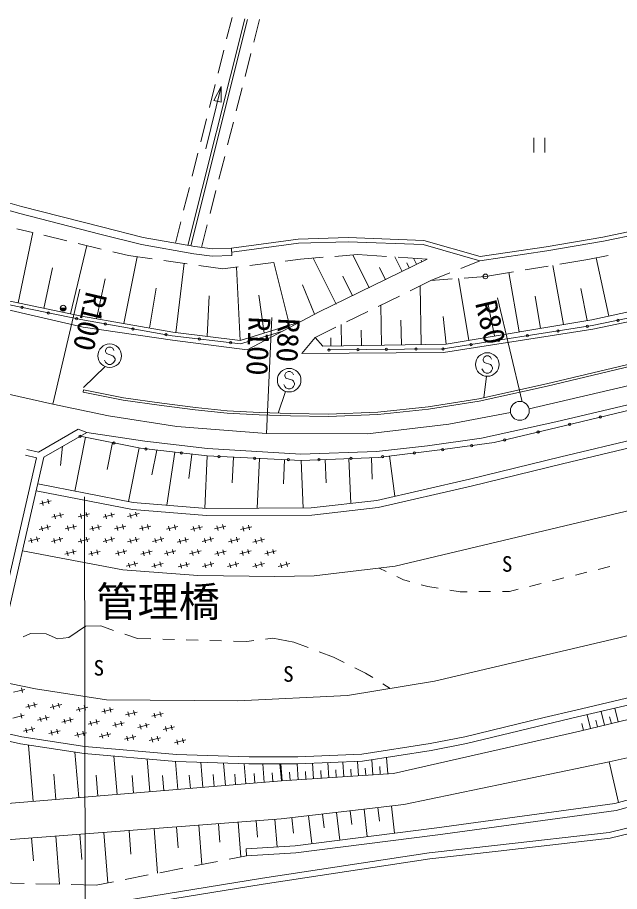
# Model space of a CAD drawing. Units: millimetres, scale not verified. Extents: x 40000 to 680000, y 20000 to 380000.
# Drawn here: x 420912 to 472017, y 243262 to 317447 of the extents above; entities that cross this region are included whole.
import ezdxf
from ezdxf.enums import TextEntityAlignment as Align

# ---------------------------------------------------------------- set-up
doc = ezdxf.new("R2010")
doc.units = ezdxf.units.MM
doc.header["$LTSCALE"] = 1000
doc.linetypes.add('CHAIN', pattern=[18.5, 12, -1.5, 3.5, -1.5])
for name, color, linetype, lineweight in [('M-BGD', 7, 'Continuous', 13), ('M-BGD-HTXT', 7, 'Continuous', 13), ('M-BMK', 2, 'CHAIN', 13), ('M-BMK-SRVR', 3, 'Continuous', 13), ('M-STR-HTXT', 7, 'Continuous', 13), ('M-STR-STRC', 7, 'Continuous', 13)]:
    doc.layers.add(name, color=color, linetype=linetype, lineweight=lineweight)
doc.styles.add('ＭＳ ゴシック', font='')
doc.styles.get('ＭＳ ゴシック').set_extended_font_data('MS Gothic')

# ---------------------------------------------------------------- blocks, each defined once
blk = doc.blocks.new('防犯灯')
at = {"color": 7, "linetype": 'Continuous', "lineweight": 13}
for p, q in [((-0.6, 0), (0.6, 0)), ((0.566, -0.2), (-0.566, -0.2)), ((-0.447, -0.4), (0.447, -0.4))]:
    blk.add_line(p, q, dxfattribs=at)
blk.add_circle((0, 0), 0.6, dxfattribs=at)
blk = doc.blocks.new('田')
at = {"color": 7, "linetype": 'Continuous', "lineweight": 13}
for p, q in [((-0.75, 1), (-0.75, -1)), ((0.75, -1), (0.75, 1))]:
    blk.add_line(p, q, dxfattribs=at)

msp = doc.modelspace()

# ---------------------------------------------------------------- linework, layer by layer
at = {"layer": 'M-BGD'}
for p, q in [((435381, 298106), (440208, 317342)), ((435628, 298062), (440450, 317281)), ((438669, 315630), (439125, 317447)), ((441451, 317268), (440964, 315353)), ((437939, 312720), (438426, 314660)), ((440718, 314383), (440226, 312445)), ((436893, 306290), (438192, 311596)), ((437209, 309811), (437695, 311750)), ((438192, 311596), (437571, 310409)), ((438192, 311596), (438195, 310256)), ((439979, 311476), (439487, 309537)), ((438195, 310256), (437571, 310409)), ((436478, 306901), (436965, 308841)), ((439240, 308568), (438748, 306630)), ((435748, 303991), (436235, 305931)), ((438502, 305661), (438009, 303722)), ((410624, 304385), (421260, 301397)), ((410485, 303780), (421100, 300798)), ((435017, 301081), (435504, 303021)), ((437763, 302753), (437270, 300815)), ((421260, 301397), (428051, 299670)), ((421100, 300798), (427898, 299069)), ((470589, 298807), (479445, 300626)), ((434318, 298294), (434774, 300112)), ((437024, 299845), (436537, 297930)), ((470654, 298464), (479522, 300285)), ((422187, 299192), (420858, 299510)), ((420962, 293215), (422202, 299188)), ((427898, 299069), (431447, 298174)), ((428051, 299670), (431577, 298781)), ((425105, 298494), (423160, 298959)), ((428022, 297795), (426077, 298261)), ((431577, 298781), (435963, 298002)), ((439088, 297870), (444747, 298629)), ((439100, 297518), (444777, 298279)), ((444747, 298629), (448981, 298768)), ((444777, 298279), (448981, 298418)), ((448981, 298768), (455402, 298529)), ((448981, 298418), (455347, 298181)), ((455402, 298529), (460193, 297158)), ((465788, 297973), (470589, 298807)), ((465844, 297627), (470654, 298464)), ((425420, 292289), (426787, 298091)), ((430325, 297244), (428995, 297562)), ((431447, 298174), (435870, 297389)), ((435963, 298002), (437468, 297812)), ((437468, 297812), (439088, 297870)), ((439110, 297250), (439088, 297870)), ((455347, 298181), (460169, 296800)), ((460169, 296800), (465844, 297627)), ((460193, 297158), (465788, 297973)), ((429939, 291461), (431065, 297141)), ((432347, 296962), (430325, 297244)), ((435318, 296547), (433337, 296823)), ((435870, 297389), (437440, 297190)), ((437440, 297190), (439110, 297250)), ((444950, 296931), (443626, 296770)), ((446867, 297091), (444950, 296931)), ((447955, 293116), (446024, 297021)), ((446530, 292466), (455684, 296939)), ((449780, 297334), (447863, 297174)), ((450754, 294500), (449370, 297299)), ((452233, 297169), (449780, 297334)), ((453553, 295885), (452941, 297122)), ((455684, 296939), (453231, 297103)), ((454790, 296497), (454534, 297015)), ((455238, 296718), (455174, 296848)), ((458553, 296147), (460169, 296800)), ((466960, 296503), (469339, 296894)), ((469339, 296894), (471066, 297242)), ((471121, 292109), (470032, 297034)), ((423898, 296211), (423156, 292759)), ((434364, 290693), (435069, 296581)), ((438330, 296126), (436308, 296408)), ((439655, 296287), (438330, 296126)), ((439825, 290039), (439499, 296268)), ((442633, 296649), (440647, 296408)), ((442682, 296655), (444011, 291324)), ((452153, 295193), (451646, 296218)), ((454172, 296191), (453954, 296630)), ((464000, 296017), (465974, 296341)), ((466349, 296403), (467259, 291388)), ((428351, 295257), (427627, 291870)), ((449354, 293808), (448526, 295484)), ((456011, 295118), (457626, 295772)), ((459221, 290052), (458350, 295293)), ((458822, 295328), (460635, 295463)), ((460635, 295463), (463013, 295854)), ((462634, 295792), (463507, 290764)), ((445118, 294765), (446126, 292253)), ((454233, 294245), (456011, 295118)), ((455192, 289697), (455107, 294674)), ((456011, 295118), (457825, 295253)), ((432674, 294482), (432115, 291076)), ((437177, 293826), (437020, 290375)), ((441411, 293870), (441860, 290664)), ((451540, 292923), (453336, 293805)), ((464865, 293797), (465296, 291062)), ((468741, 294453), (469258, 291720)), ((469679, 291790), (480700, 294226)), ((469703, 291299), (482002, 293822)), ((426291, 291802), (419211, 293272)), ((426347, 292097), (419311, 293558)), ((460840, 293231), (461418, 290417)), ((469756, 291004), (482061, 293528)), ((419036, 292869), (426488, 291159)), ((440418, 289246), (446530, 292466)), ((448847, 291601), (450643, 292483)), ((451806, 289639), (451748, 293025)), ((434056, 290428), (426291, 291802)), ((444853, 291583), (439825, 290039)), ((453499, 289668), (453463, 291759)), ((457305, 289733), (457053, 292068)), ((457305, 289733), (469679, 291790)), ((443427, 290831), (439852, 289734)), ((446172, 290288), (447950, 291160)), ((448420, 289581), (448389, 291376)), ((450113, 289610), (450091, 290905)), ((457049, 289316), (469703, 291299)), ((457074, 289016), (469756, 291004)), ((439852, 289734), (434056, 290428)), ((446172, 290288), (445054, 288916)), ((446172, 290288), (446839, 289554)), ((447522, 289566), (447510, 290253)), ((446839, 289554), (457305, 289733)), ((445054, 288916), (457074, 289016)), ((447236, 289234), (457049, 289316)), ((465821, 286357), (474606, 288455)), ((465866, 286162), (474652, 288260)), ((460062, 285080), (465821, 286357)), ((426491, 285646), (426530, 285842)), ((426491, 285646), (429878, 284978)), ((426530, 285842), (429911, 285175)), ((460099, 284883), (465866, 286162)), ((429878, 284978), (433126, 284519)), ((429911, 285175), (433153, 284717)), ((455771, 284412), (460062, 285080)), ((455797, 284214), (460099, 284883)), ((466616, 283121), (477162, 285609)), ((466726, 282660), (477627, 285244)), ((433126, 284519), (435991, 284137)), ((433153, 284717), (436014, 284336)), ((435991, 284137), (438707, 283869)), ((436014, 284336), (438722, 284069)), ((451499, 283954), (455771, 284412)), ((451514, 283755), (455797, 284214)), ((438707, 283869), (441441, 283716)), ((438722, 284069), (441449, 283916)), ((441441, 283716), (444076, 283640)), ((441449, 283916), (444081, 283840)), ((444076, 283640), (447287, 283583)), ((444081, 283840), (447285, 283783)), ((447285, 283783), (451499, 283954)), ((447287, 283583), (451514, 283755)), ((452971, 270877), (505124, 283261)), ((460294, 281748), (466616, 283121)), ((467047, 280148), (477944, 282749)), ((422686, 280558), (426054, 282499)), ((423153, 280135), (426798, 282236)), ((426054, 282499), (426798, 282236)), ((426223, 281904), (431356, 280887)), ((426798, 282236), (431717, 281490)), ((467187, 279564), (478082, 282165)), ((426685, 281813), (425779, 277247)), ((428967, 281360), (428516, 279083)), ((431717, 281490), (437038, 280861)), ((455717, 281090), (460294, 281748)), ((422686, 280558), (421711, 280782)), ((424555, 279417), (424744, 281052)), ((431250, 280908), (430349, 276363)), ((437019, 280229), (431356, 280887)), ((432307, 278616), (432742, 280726)), ((433597, 276050), (434264, 280549)), ((437038, 280861), (444962, 280375)), ((444962, 280375), (451398, 280603)), ((451398, 280603), (455717, 281090)), ((451523, 280114), (457215, 280801)), ((416661, 254500), (422525, 280082)), ((417169, 254031), (423153, 280135)), ((422525, 280082), (421599, 280294)), ((435454, 278330), (435710, 280381)), ((437019, 280229), (436812, 275784)), ((437019, 280229), (445000, 279857)), ((439242, 280125), (439141, 277953)), ((441464, 280022), (441267, 275792)), ((443579, 279923), (443483, 277863)), ((451523, 280114), (445000, 279857)), ((445000, 279857), (445160, 275811)), ((447024, 279937), (447102, 277952)), ((449047, 280017), (449197, 276200)), ((450955, 280092), (451027, 278256)), ((452495, 280232), (452955, 276808)), ((459280, 278260), (467047, 280148)), ((459418, 277676), (467187, 279564)), ((451428, 276458), (459280, 278260)), ((422631, 277857), (430746, 276286)), ((451530, 275865), (459418, 277676)), ((422497, 277272), (430664, 275691)), ((422806, 276172), (423775, 276417)), ((422999, 276428), (423097, 276040)), ((423484, 276550), (423582, 276162)), ((430746, 276286), (436968, 275771)), ((445850, 275814), (451428, 276458)), ((423836, 275028), (424805, 275273)), ((424029, 275283), (424127, 274896)), ((424514, 275406), (424612, 275018)), ((426057, 275066), (427027, 275311)), ((426251, 275322), (426349, 274934)), ((426736, 275444), (426834, 275056)), ((428174, 275038), (429144, 275283)), ((428368, 275293), (428466, 274905)), ((428852, 275415), (428950, 275028)), ((430262, 275095), (431232, 275340)), ((430456, 275350), (430554, 274962)), ((430664, 275691), (436944, 275171)), ((430941, 275473), (431039, 275085)), ((436968, 275771), (445850, 275814)), ((445886, 275214), (451530, 275865)), ((436944, 275171), (445886, 275214)), ((422749, 273998), (423718, 274243)), ((422942, 274254), (423040, 273866)), ((423427, 274376), (423525, 273988)), ((424961, 274037), (425930, 274282)), ((425154, 274292), (425252, 273904)), ((425639, 274414), (425737, 274026)), ((427059, 274008), (428028, 274253)), ((427252, 274263), (427350, 273875)), ((427737, 274386), (427835, 273998)), ((429147, 274037), (430116, 274282)), ((429340, 274292), (429438, 273904)), ((429825, 274414), (429923, 274026)), ((431264, 274037), (432233, 274282)), ((431457, 274292), (431555, 273904)), ((431942, 274414), (432040, 274026)), ((433552, 274008), (434522, 274253)), ((433745, 274263), (433843, 273875)), ((434230, 274386), (434328, 273998)), ((435640, 273979), (436610, 274224)), ((435834, 274234), (435932, 273847)), ((436318, 274357), (436416, 273969)), ((437643, 274037), (438612, 274282)), ((437836, 274292), (437934, 273904)), ((438321, 274414), (438419, 274026)), ((439845, 273979), (440815, 274224)), ((440039, 274234), (440137, 273847)), ((440524, 274357), (440621, 273969)), ((471858, 264776), (511395, 274236)), ((421852, 272988), (422822, 273233)), ((422046, 273243), (422144, 272855)), ((422531, 273365), (422629, 272978)), ((423798, 272969), (424767, 273214)), ((423991, 273224), (424089, 272836)), ((424476, 273346), (424574, 272958)), ((426067, 272950), (427036, 273195)), ((426260, 273205), (426358, 272817)), ((426745, 273327), (426843, 272939)), ((428174, 272978), (429144, 273223)), ((428368, 273233), (428466, 272845)), ((428852, 273356), (428950, 272968)), ((430262, 272950), (431232, 273195)), ((430456, 273205), (430554, 272817)), ((430941, 273327), (431039, 272939)), ((432379, 272978), (433349, 273223)), ((432573, 273233), (432671, 272845)), ((433057, 273356), (433155, 272968)), ((434467, 272921), (435437, 273166)), ((434661, 273176), (434759, 272788)), ((435146, 273299), (435244, 272911)), ((436584, 272978), (437554, 273223)), ((436778, 273233), (436876, 272845)), ((437262, 273356), (437360, 272968)), ((438816, 272950), (439785, 273195)), ((439009, 273205), (439107, 272817)), ((439494, 273327), (439592, 272939)), ((440904, 272921), (441873, 273166)), ((441097, 273176), (441195, 272788)), ((441582, 273299), (441680, 272911)), ((425601, 272278), (425699, 271890)), ((427641, 272259), (427739, 271871)), ((429911, 272297), (430009, 271910)), ((432056, 272269), (432154, 271881)), ((434059, 272297), (434157, 271910)), ((436204, 272297), (436302, 271910)), ((438349, 272269), (438447, 271881)), ((440466, 272297), (440564, 271910)), ((442583, 272297), (442681, 271910)), ((421332, 272191), (429844, 270577)), ((424923, 271901), (425892, 272146)), ((425116, 272156), (425214, 271768)), ((426963, 271882), (427933, 272127)), ((427157, 272137), (427255, 271749)), ((429233, 271920), (430202, 272165)), ((429426, 272175), (429524, 271787)), ((431378, 271891), (432348, 272136)), ((431571, 272146), (431669, 271758)), ((433380, 271920), (434350, 272165)), ((433574, 272175), (433672, 271787)), ((435526, 271920), (436495, 272165)), ((435719, 272175), (435817, 271787)), ((437671, 271891), (438641, 272136)), ((437865, 272146), (437963, 271758)), ((439788, 271920), (440758, 272165)), ((439982, 272175), (440080, 271787)), ((441905, 271920), (442874, 272165)), ((442098, 272175), (442196, 271787)), ((430148, 270890), (431118, 271135)), ((430341, 271145), (430439, 270757)), ((430826, 271268), (430924, 270880)), ((432322, 270861), (433292, 271106)), ((432515, 271116), (432613, 270729)), ((433000, 271239), (433098, 270851)), ((434553, 270833), (435523, 271078)), ((434747, 271088), (434845, 270700)), ((435231, 271210), (435329, 270823)), ((436613, 270861), (437582, 271106)), ((436806, 271116), (436904, 270729)), ((437291, 271239), (437389, 270851)), ((438730, 270861), (439699, 271106)), ((438923, 271116), (439021, 270729)), ((439408, 271239), (439506, 270851)), ((440904, 270861), (441873, 271106)), ((441097, 271116), (441195, 270729)), ((441582, 271239), (441680, 270851)), ((443049, 270861), (444019, 271106)), ((443243, 271116), (443341, 270729)), ((443727, 271239), (443825, 270851)), ((446092, 270062), (452971, 270877)), ((470211, 270608), (471182, 270849)), ((429844, 270577), (436223, 270090)), ((436223, 270090), (442745, 270005)), ((442745, 270005), (446092, 270062)), ((451615, 270716), (452201, 270433)), ((468270, 270126), (469241, 270367)), ((453101, 269998), (453687, 269714)), ((453687, 269714), (454228, 269567)), ((455193, 269305), (455735, 269157)), ((464388, 269162), (465359, 269403)), ((466329, 269644), (467300, 269885)), ((455735, 269157), (456617, 269011)), ((457603, 268847), (458485, 268701)), ((458485, 268701), (459075, 268706)), ((460075, 268714), (461075, 268721)), ((462075, 268729), (462664, 268734)), ((462664, 268734), (463418, 268921)), ((425282, 264824), (426688, 265779)), ((426688, 265779), (427980, 265801)), ((427980, 265801), (429070, 265426)), ((421409, 264884), (422024, 265171)), ((422024, 265171), (423359, 265139)), ((423359, 265139), (424314, 264716)), ((430016, 265101), (431106, 264726)), ((424314, 264716), (425282, 264824)), ((431106, 264726), (432240, 264697)), ((433240, 264670), (434240, 264644)), ((435239, 264617), (436239, 264591)), ((437239, 264565), (438238, 264538)), ((439238, 264512), (440372, 264482)), ((440372, 264482), (440983, 264563)), ((441975, 264694), (442586, 264775)), ((442586, 264775), (444357, 264428)), ((444357, 264428), (445582, 263969)), ((456323, 261124), (471858, 264776)), ((446518, 263618), (447744, 263158)), ((468306, 258660), (488331, 263387)), ((447744, 263158), (448651, 262705)), ((468443, 258076), (488470, 262803)), ((449546, 262257), (450453, 261804)), ((418816, 261213), (422436, 260460)), ((450453, 261804), (451075, 261415)), ((488690, 261720), (468657, 256867)), ((420567, 260176), (421537, 260421)), ((421245, 260553), (421343, 260166)), ((422436, 260460), (428459, 259536)), ((448913, 259894), (456323, 261124)), ((451923, 260885), (452544, 260496)), ((439610, 259446), (448913, 259894)), ((421627, 258917), (422597, 259162)), ((421821, 259172), (421919, 258784)), ((422305, 259295), (422403, 258907)), ((423695, 258877), (424664, 259122)), ((423888, 259132), (423986, 258744)), ((424373, 259255), (424471, 258867)), ((425908, 258665), (426877, 258910)), ((426101, 258920), (426199, 258532)), ((426586, 259043), (426684, 258655)), ((428459, 259536), (439610, 259446)), ((420514, 257989), (421484, 258234)), ((421192, 258367), (421290, 257979)), ((423299, 258195), (423397, 257807)), ((428068, 258506), (429037, 258751)), ((428261, 258761), (428359, 258373)), ((428746, 258884), (428844, 258496)), ((430095, 258254), (431065, 258499)), ((430289, 258509), (430387, 258122)), ((430773, 258632), (430871, 258244)), ((432322, 258135), (433291, 258380)), ((432515, 258390), (432613, 258002)), ((433000, 258513), (433098, 258125)), ((465608, 258033), (468306, 258660)), ((469557, 257085), (469270, 258271)), ((470736, 257371), (470451, 258550)), ((491081, 258811), (471134, 254269)), ((471908, 257655), (471624, 258827)), ((422621, 257817), (423591, 258062)), ((422814, 258072), (422912, 257684)), ((424675, 257645), (425645, 257890)), ((424869, 257900), (424967, 257512)), ((425353, 258022), (425451, 257635)), ((426902, 257472), (427871, 257717)), ((427095, 257728), (427193, 257340)), ((427580, 257850), (427678, 257462)), ((428995, 257340), (429965, 257585)), ((429189, 257595), (429287, 257207)), ((429673, 257718), (429771, 257330)), ((431116, 257181), (432085, 257426)), ((431309, 257436), (431407, 257048)), ((431794, 257559), (431892, 257171)), ((458888, 256405), (465608, 258033)), ((459017, 255819), (465746, 257449)), ((465746, 257449), (468443, 258076)), ((468964, 256941), (468820, 257536)), ((470147, 257228), (470003, 257819)), ((471322, 257513), (471180, 258100)), ((417885, 257153), (421294, 256380)), ((421428, 256863), (422398, 257108)), ((421622, 257118), (421720, 256730)), ((422107, 257240), (422205, 256853)), ((423575, 256664), (424545, 256909)), ((423769, 256919), (423867, 256531)), ((424253, 257042), (424351, 256654)), ((425788, 256492), (426758, 256737)), ((425982, 256747), (426080, 256359)), ((426466, 256869), (426564, 256482)), ((428534, 256777), (428632, 256389)), ((433276, 257009), (434245, 257254)), ((433469, 257264), (433567, 256876)), ((433954, 257386), (434052, 256998)), ((468657, 256867), (452824, 253289)), ((471623, 250726), (493588, 256738)), ((417751, 256568), (421183, 255790)), ((421294, 256380), (426641, 255571)), ((427856, 256399), (428825, 256644)), ((428049, 256654), (428147, 256266)), ((429989, 256187), (430959, 256432)), ((430183, 256442), (430281, 256054)), ((430667, 256565), (430765, 256177)), ((432096, 256068), (433066, 256313)), ((432290, 256323), (432388, 255935)), ((432774, 256445), (432872, 256058)), ((434243, 255882), (435213, 256127)), ((434437, 256137), (434535, 255750)), ((434921, 256260), (435019, 255872)), ((455931, 255814), (458888, 256405)), ((471743, 250137), (493748, 256160)), ((421183, 255790), (426570, 254975)), ((422250, 250913), (421857, 255688)), ((426641, 255571), (434398, 254898)), ((450137, 254914), (455931, 255814)), ((450195, 254315), (456036, 255223)), ((456036, 255223), (459017, 255819)), ((426111, 251231), (425793, 255092)), ((426570, 254975), (434362, 254299)), ((429367, 251499), (429099, 254755)), ((432149, 251728), (431920, 254511)), ((434398, 254898), (440573, 254700)), ((440573, 254700), (444710, 254703)), ((444710, 254703), (450137, 254914)), ((452342, 253256), (452249, 254635)), ((434527, 251924), (434331, 254301)), ((434362, 254299), (440564, 254100)), ((436658, 252100), (436482, 254231)), ((438569, 252257), (438412, 254169)), ((440285, 252398), (440143, 254113)), ((440564, 254100), (444722, 254103)), ((441858, 252528), (441728, 254101)), ((443312, 252648), (443192, 254102)), ((443375, 252652), (443277, 254102)), ((444735, 252744), (444643, 254103)), ((444722, 254103), (450195, 254315)), ((446054, 252832), (445965, 254151)), ((447336, 252919), (447250, 254201)), ((448619, 253005), (448535, 254251)), ((449864, 253089), (449783, 254299)), ((450469, 253130), (450428, 253738)), ((451074, 253171), (450989, 254439)), ((451708, 253214), (451664, 253875)), ((471134, 254269), (453711, 250643)), ((471134, 254269), (471923, 250808)), ((424181, 251072), (424003, 253231)), ((427739, 251365), (427594, 253132)), ((430758, 251614), (430634, 253123)), ((433338, 251826), (433232, 253116)), ((435592, 252012), (435499, 253139)), ((437614, 252178), (437530, 253189)), ((439427, 252328), (439352, 253234)), ((441071, 252463), (441004, 253282)), ((442585, 252588), (442522, 253345)), ((452824, 253289), (443312, 252648)), ((444055, 252698), (444008, 253400)), ((445394, 252788), (445349, 253457)), ((446695, 252876), (446651, 253526)), ((447977, 252962), (447935, 253594)), ((449241, 253047), (449200, 253661)), ((443312, 252648), (419365, 250676)), ((471127, 248275), (483332, 251312)), ((471216, 247782), (483460, 250829)), ((453711, 250643), (443295, 249420)), ((449164, 250109), (449301, 248942)), ((450336, 250247), (450608, 247924)), ((451497, 250383), (451633, 249227)), ((452658, 250519), (452928, 248219)), ((456518, 248675), (471623, 250726)), ((456596, 248080), (471743, 250137)), ((443295, 249420), (418671, 247547)), ((442947, 247053), (442763, 249380)), ((444353, 248219), (444191, 249525)), ((445625, 249694), (445902, 247327)), ((446808, 249833), (446946, 248655)), ((447991, 249971), (448267, 247627)), ((432521, 248601), (432809, 244823)), ((434410, 248744), (434545, 246966)), ((436299, 248888), (436553, 245552)), ((437967, 249015), (438087, 247444)), ((439635, 249142), (439859, 246195)), ((441279, 247887), (441171, 249259)), ((444484, 247147), (456518, 248675)), ((422111, 247809), (422259, 245865)), ((424155, 247964), (424467, 243876)), ((426200, 248120), (426363, 245974)), ((428244, 248275), (428569, 243998)), ((430383, 248438), (430536, 246424)), ((444540, 246549), (456596, 248080)), ((461663, 247192), (471127, 248275)), ((461719, 246695), (471216, 247782)), ((440330, 246893), (444484, 247147)), ((455847, 246533), (461663, 247192)), ((438881, 246005), (440366, 246294)), ((440366, 246294), (440330, 246893)), ((440366, 246294), (444540, 246549)), ((441704, 244386), (455847, 246533)), ((455912, 246037), (461719, 246695)), ((435936, 245432), (437899, 245814)), ((441781, 243892), (455912, 246037)), ((432991, 244858), (434954, 245241)), ((426560, 241941), (441704, 244386)), ((427580, 243805), (429065, 244094)), ((430047, 244285), (432010, 244667)), ((419355, 243991), (421468, 243943)), ((422468, 243921), (424467, 243876)), ((425467, 243853), (427580, 243805)), ((426585, 241438), (441781, 243892))]:
    msp.add_line(p, q, dxfattribs=at)
for points in [[(439825, 290039), (434100, 290725), (426347, 292097)], [(426488, 291159), (434080, 290069), (440418, 289246)], [(457215, 280801), (461372, 281376), (466726, 282660)]]:
    msp.add_lwpolyline(points, dxfattribs=at)
for centre, radius in [((460635, 295463), 200), ((421304, 292837), 100), ((423541, 292373), 100), ((425925, 291878), 100), ((471887, 291747), 100), ((428361, 291436), 100), ((430717, 291019), 100), ((466796, 290843), 100), ((469276, 291232), 100), ((433531, 290521), 100), ((436347, 290154), 100), ((441239, 290160), 100), ((461749, 290052), 100), ((464190, 290435), 100), ((439014, 289834), 100), ((447346, 289235), 100), ((449811, 289256), 100), ((452223, 289276), 100), ((454754, 289297), 100), ((457046, 289316), 100), ((459399, 289684), 100), ((470395, 283530), 100), ((467797, 282914), 100), ((426223, 281904), 100), ((465111, 282273), 100), ((429095, 281335), 100), ((459472, 281113), 100), ((462264, 281590), 100), ((431812, 280834), 100), ((434820, 280484), 100), ((454600, 280486), 100), ((457010, 280776), 100), ((438008, 280183), 100), ((441042, 280041), 100), ((443899, 279908), 100), ((446504, 279916), 100), ((449222, 280024), 100), ((451913, 280161), 100)]:
    msp.add_circle(centre, radius, dxfattribs=at)
at = {"layer": 'M-BMK'}
for points in [[(464338, 284224), (479123, 287708), (495225, 291420), (522239, 297727), (540353, 302065), (549149, 304376), (555500, 306225), (559899, 308168)], [(365026, 292119), (367242, 291540), (369896, 290884), (372371, 290615), (388293, 289124), (401383, 287902), (417275, 286113), (423925, 284622), (428636, 283623), (434450, 282729), (442053, 282132), (450626, 282117), (457514, 282923), (462770, 283910)]]:
    msp.add_lwpolyline(points, dxfattribs=at)
at = {"layer": 'M-BMK-SRVR'}
for p, q in [((423925, 284622), (426217, 294397)), ((463756, 284833), (461649, 293650)), ((442053, 282132), (442508, 291994))]:
    msp.add_line(p, q, dxfattribs=at)
msp.add_circle((463556, 284058), 800, dxfattribs=at)
at = {"layer": 'M-STR-HTXT'}
msp.add_line((426651, 235705), (426612, 276773), dxfattribs=at)
at = {"layer": 'M-STR-STRC'}
for p, q in [((428468, 289371), (428378, 289189)), ((428650, 289462), (428468, 289371)), ((428832, 289462), (428650, 289462)), ((429014, 289371), (428832, 289462)), ((429105, 289189), (429014, 289371)), ((428378, 289189), (428378, 289098)), ((428378, 289098), (428468, 288916)), ((428468, 288916), (429014, 288735)), ((429014, 288735), (429105, 288644)), ((429105, 288644), (429196, 288462)), ((460521, 288627), (460430, 288445)), ((460703, 288718), (460521, 288627)), ((460885, 288718), (460703, 288718)), ((461067, 288627), (460885, 288718)), ((461157, 288445), (461067, 288627)), ((428378, 288189), (428287, 288371)), ((428468, 288098), (428378, 288189)), ((428650, 288007), (428468, 288098)), ((428832, 288007), (428650, 288007)), ((429014, 288098), (428832, 288007)), ((429105, 288189), (429014, 288098)), ((429196, 288371), (429105, 288189)), ((429196, 288462), (429196, 288371)), ((460430, 288445), (460430, 288354)), ((460430, 288354), (460521, 288173)), ((460521, 288173), (461067, 287991)), ((461067, 287991), (461157, 287900)), ((461157, 287900), (461248, 287718)), ((426529, 286035), (428361, 287810)), ((443701, 287297), (443610, 287115)), ((443610, 287115), (443610, 287024)), ((443883, 287388), (443701, 287297)), ((444065, 287388), (443883, 287388)), ((444246, 287297), (444065, 287388)), ((444337, 287115), (444246, 287297)), ((460430, 287445), (460339, 287627)), ((460521, 287354), (460430, 287445)), ((460703, 287264), (460521, 287354)), ((460885, 287264), (460703, 287264)), ((461067, 287354), (460885, 287264)), ((461157, 287445), (461067, 287354)), ((461248, 287627), (461157, 287445)), ((461248, 287718), (461248, 287627)), ((443610, 287024), (443701, 286842)), ((443701, 286842), (444246, 286661)), ((444246, 286661), (444337, 286570)), ((444337, 286570), (444428, 286388)), ((444428, 286388), (444428, 286297)), ((460500, 285177), (460736, 286992)), ((443028, 283871), (443657, 285712)), ((443610, 286115), (443519, 286297)), ((443701, 286024), (443610, 286115)), ((443883, 285933), (443701, 286024)), ((444065, 285933), (443883, 285933)), ((444246, 286024), (444065, 285933)), ((444337, 286115), (444246, 286024)), ((444428, 286297), (444337, 286115))]:
    msp.add_line(p, q, dxfattribs=at)
for centre in [(428741, 288735), (460794, 287991), (443974, 286661)]:
    msp.add_circle(centre, 1000, dxfattribs=at)

# ---------------------------------------------------------------- block references
at = {"layer": 'M-BGD'}
for name, p, xscale, yscale in [('田', (465200, 306617), 625, 625), ('防犯灯', (424791, 292773), 416.6667, 416.6667)]:
    msp.add_blockref(name, p, dxfattribs=dict(at, xscale=xscale, yscale=yscale))

# ---------------------------------------------------------------- texts
at = {"layer": 'M-BGD', "style": 'ＭＳ ゴシック'}
for p in [(462479, 271065), (427820, 262247), (443911, 261725)]:
    msp.add_text('S', height=1320, dxfattribs=at).set_placement(p, align=Align.MIDDLE_CENTER)
at = {"layer": 'M-BGD-HTXT', "style": 'ＭＳ ゴシック'}
msp.add_text('管理橋', height=2566, dxfattribs=at).set_placement((432850, 267865), align=Align.MIDDLE_CENTER)
at = {"layer": 'M-BMK-SRVR', "style": 'ＭＳ ゴシック'}
for s, rotation, p in [('R100', 256.802, (426217, 294397)), ('R80', 283.441, (459217, 293069)), ('R100', 267.362, (440010, 292109)), ('R80', 267.362, (442508, 291994))]:
    msp.add_text(s, height=1833, rotation=rotation, dxfattribs=at).set_placement(p, align=Align.BOTTOM_LEFT)

doc.saveas('drawing.dxf')
